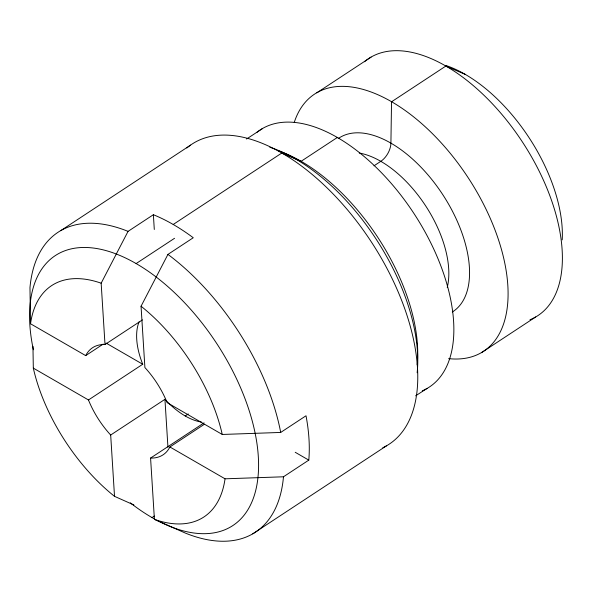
<?xml version="1.0" encoding="UTF-8"?>
<svg xmlns="http://www.w3.org/2000/svg" width="592" height="592" viewBox="0 0 592 592"><rect width="100%" height="100%" fill="white"/><g stroke="black" fill="none" stroke-linecap="round" stroke-linejoin="round"><path stroke-width="0.89" d="M128.035 231.361A179.517 96.17 56.7 0 0 29.97 287.675L30.532 323.772L85.692 355.614A64.106 34.343 56.7 0 1 105.006 344.522L101.158 283.205L128.042 231.383L153.372 214.718A179.502 96.163 56.7 0 1 193.258 237.747L167.936 254.412L141.051 306.242L144.899 367.551A64.106 34.343 56.7 0 1 167.107 402.619L222.259 434.461L280.689 432.441L306.012 415.776A179.502 96.163 56.7 0 1 308.795 460.125L283.472 476.789L225.041 478.81A138.484 74.185 56.7 0 1 154.416 519.376L150.575 458.06L204.07 422.851M190.594 145.114L60.724 230.651M316.824 92.811L371.095 57.106M173.204 224.479L281.74 153.062L301.091 161.32L337.27 137.514M136.101 263.588L174.551 238.287M373.989 165.819L380.789 161.342A15.392 8.887 -60 0 0 390.912 143.19L391.534 101.802L445.798 66.089L465.149 74.348M85.692 355.614L103.267 344.048M105.006 344.522L142.457 319.88M32.952 346.327L33.315 368.113L88.467 399.963L142.739 364.25A64.106 34.343 56.7 0 1 139.053 321.9M133.881 504.954L114.522 496.34L110.682 435.024L164.946 399.319A64.106 34.343 56.7 0 0 201.398 422.029M185.215 415.976L188.271 413.963M150.575 458.06A64.106 34.343 56.7 0 0 169.889 446.967L204.277 424.331M152.033 517.571L154.334 516.046M481.407 352.677L535.671 316.972M252.74 533.836L386.591 445.754M246.575 139.016L262.559 128.523M415.606 395.833L427.143 388.389M154.416 519.369L185.414 533.111A179.517 96.17 56.7 0 0 283.479 476.789M106.005 343.042L142.739 364.25M295.223 452.288L308.795 460.125M169.889 446.967L225.041 478.81M153.372 214.718L154.297 229.474M164.946 399.319L167.95 447.286M33.374 349.768A161.572 86.558 56.7 0 1 120.176 255.581A161.572 86.558 56.7 0 1 257.113 444.681A161.572 86.558 56.7 0 1 156.828 520.242M154.431 518.94A161.572 86.558 56.7 0 1 130.292 502.823M269.826 147.253A161.572 86.558 56.7 0 1 417.153 372.753M338.202 138.58A103.807 55.611 56.7 0 1 442.468 194.191A103.807 55.611 56.7 0 1 452.332 311.977M359.255 153.039A89.762 48.085 56.7 0 1 425.604 205.794A89.762 48.085 56.7 0 1 447.241 287.446M445.865 65.46A128.235 68.694 56.7 0 1 562.215 239.886M364.465 61.738A153.876 82.436 56.7 0 1 524.061 144.515A153.876 82.436 56.7 0 1 529.988 319.747M294.246 122.433A153.876 82.436 56.7 0 1 468.464 178.177A153.876 82.436 56.7 0 1 448.632 358.634M256.625 132.578A153.876 82.436 56.7 0 1 415.525 215.932A153.876 82.436 56.7 0 1 422.296 390.816M278.292 150.768A153.876 82.436 56.7 0 1 417.175 364.835M186.843 147.985A179.524 96.17 56.7 0 1 371.495 242.158A179.524 96.17 56.7 0 1 382.787 447.759M167.936 254.397A179.517 96.17 56.7 0 1 280.697 432.434M110.682 435.024A64.106 34.343 56.7 0 1 88.467 399.963M114.515 496.34A138.484 74.185 56.7 0 1 33.307 368.113M30.525 323.757A138.484 74.185 56.7 0 1 101.151 283.191M141.051 306.227A138.484 74.185 56.7 0 1 222.259 434.454"/></g></svg>
